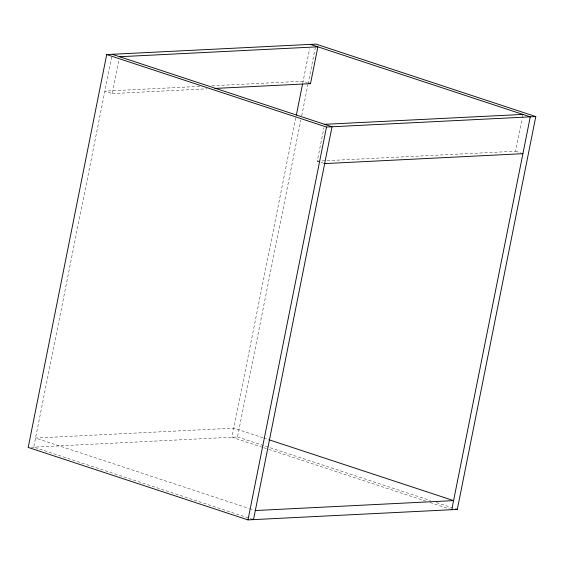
<?xml version="1.0" encoding="UTF-8"?>
<svg xmlns="http://www.w3.org/2000/svg" width="564" height="564" viewBox="0 0 564 564"><rect width="100%" height="100%" fill="white"/><g stroke="black" fill="none" stroke-linecap="round" stroke-linejoin="round"><path stroke-width="0.42" stroke-dasharray="2.82 2.11" d="M111.721 56.865L33.734 447.146L251.008 518.788M199.614 86.391L104.869 91.121L112.264 93.561L118.941 60.158M295.818 117.777L231.98 437.234L262.902 447.435M302.72 83.239L309.629 48.666M31.358 447.266L237.514 436.959L300.831 120.09M301.698 115.768L307.909 84.692M308.078 83.825L315.325 47.559M323.835 163.32L317.264 161.156L323.94 127.753M317.264 161.156L515.517 151.244L522.017 118.701M522.193 117.841L522.701 115.275M211.895 85.777L303.122 81.216L307.232 82.57M112.264 93.561L207.002 88.823M515.517 151.244L522.088 153.415M263.05 437.798L233.799 428.154L35.546 438.059L248.646 508.326M263.882 438.073L268.062 439.448M237.514 436.959L430.558 500.613M436.409 502.545L453.957 508.326M263.74 447.71L267.921 449.085M268.753 449.36L425.862 501.163M430.043 502.545L450.932 509.433M249.485 508.601L254.498 510.258"/><path stroke-width="0.85" d="M106.702 54.567L28.2 447.421L247.984 519.895L457.298 509.433L535.8 116.579L316.016 44.105L106.702 54.567L326.486 127.041L535.8 116.579M296.333 115.183L302.544 84.099M214.898 88.428L310.517 83.655L317.877 46.819L119.624 56.731M247.984 519.895L326.486 127.041M451.771 509.708L530.266 116.854L310.482 44.387M324.624 124.327L522.877 114.414M324.66 163.595L522.906 153.683M255.33 510.533L453.583 500.62L268.894 439.723M308.875 83.112L310.517 83.655M112.229 54.292L332.02 126.766L253.518 519.613L251.847 519.063M455.627 508.876L457.298 509.433"/></g></svg>
